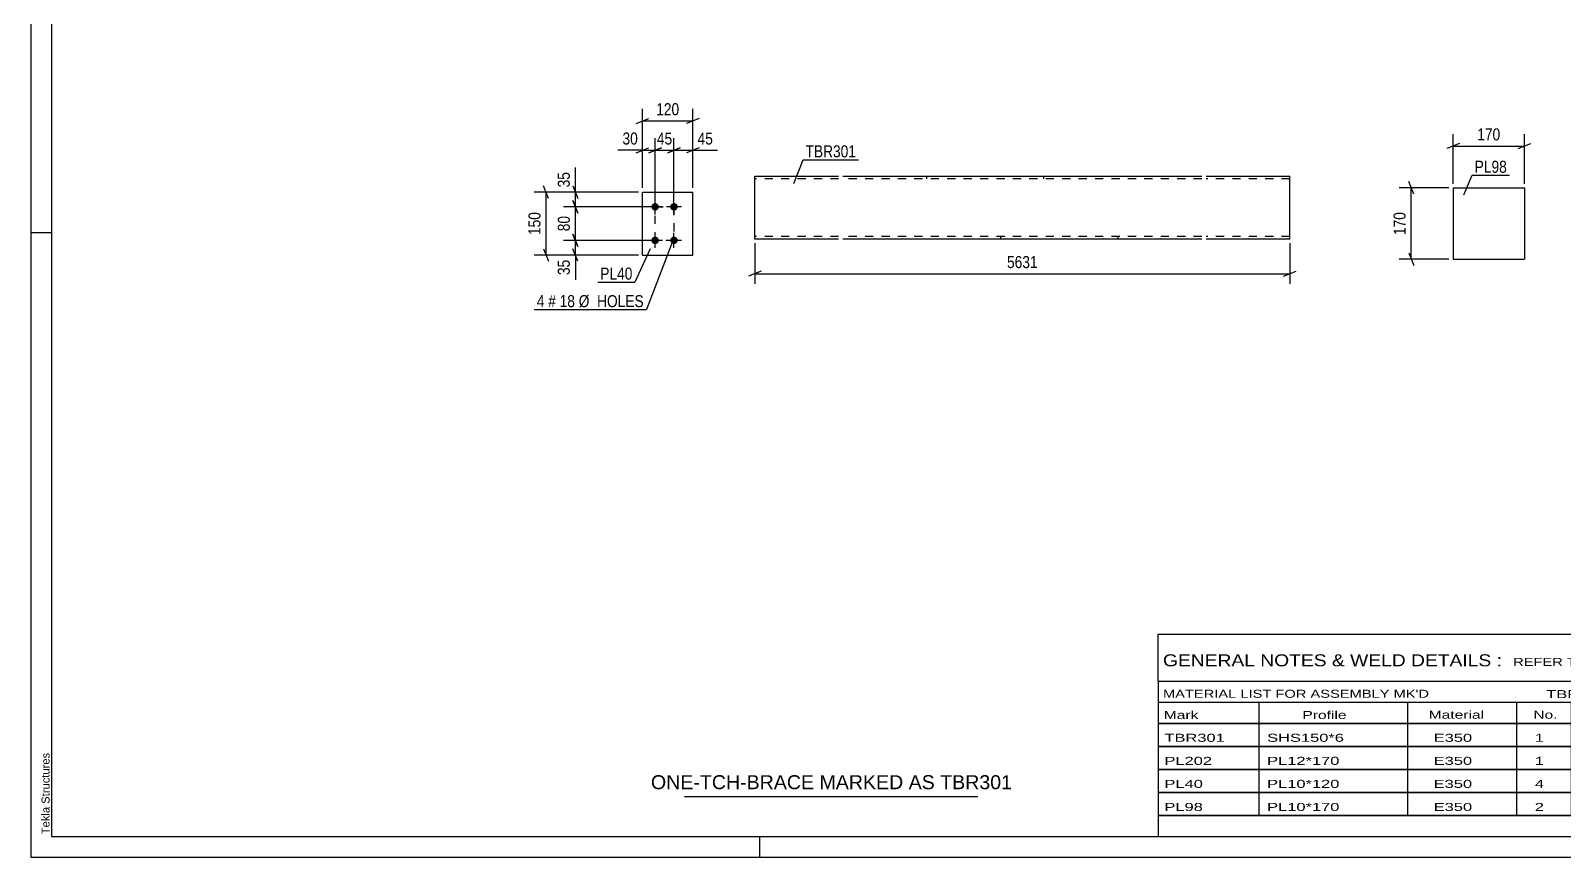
# Model space of a CAD drawing. Header units: millimetres. Extents: x 0 to 594, y 0 to 420.
# Drawn here: x 0 to 365.9, y 0 to 197.2 of the extents above; entities that cross this region are included whole.
import ezdxf

# ---------------------------------------------------------------- set-up
doc = ezdxf.new("R2010")
doc.units = ezdxf.units.MM
doc.linetypes.add('DXK_LINE_DOT2', pattern=[3.9198, 1.9599, -1.9599])
doc.styles.add('Arial', font='ARIAL.TTF', dxfattribs={"height": 0.2})
doc.styles.add('Arial Narrow', font='ARIALN.TTF', dxfattribs={"height": 0.2})

# ---------------------------------------------------------------- blocks, each defined once
blk = doc.blocks.new('Unknown-580609516-1130')
at = {"color": 5, "linetype": 'Continuous'}
for p, q in [((0, 420), (0, 0)), ((5, 415), (5, 5)), ((5, 149), (0, 149)), ((5, 5), (589, 5)), ((174, 0), (174, 5)), ((0, 0), (594, 0))]:
    blk.add_line(p, q, dxfattribs=at)
at = {"color": 174, "linetype": 'Continuous', "style": 'Arial'}
blk.add_text('Tekla Structures', height=1.9102, rotation=90, dxfattribs=at).set_placement((4.5, 5.5))
blk = doc.blocks.new('Part-580609516-2167 - 2161')
at = {"color": 2, "linetype": 'Continuous'}
for p, q in [((145.98, 143.67), (145.98, 158.67)), ((145.98, 158.67), (157.98, 158.67)), ((157.98, 143.67), (157.98, 158.67)), ((145.98, 143.67), (145.98, 143.67)), ((145.98, 143.67), (157.98, 143.67)), ((157.98, 143.67), (157.98, 143.67))]:
    blk.add_line(p, q, dxfattribs=at)
at = {"color": 7, "linetype": 'DXK_LINE_DOT2'}
for p, q in [((145.98, 158.67), (157.98, 158.67)), ((145.98, 143.67), (145.98, 143.67)), ((145.98, 143.67), (157.98, 143.67)), ((157.98, 143.67), (157.98, 143.67))]:
    blk.add_line(p, q, dxfattribs=at)
blk = doc.blocks.new('Bolt-580609516-2200 - 2161')
at = {"linetype": 'Continuous'}
for points in [[(148.98, 154.27), (148.8, 154.29), (148.62, 154.35), (148.46, 154.44), (148.32, 154.57), (148.2, 154.72), (148.13, 154.89), (148.09, 155.08), (148.09, 155.27), (148.13, 155.45), (148.2, 155.62), (148.32, 155.77), (148.46, 155.9), (148.62, 155.99), (148.8, 156.05), (148.98, 156.07), (149.17, 156.05), (149.35, 155.99), (149.51, 155.9), (149.65, 155.77), (149.76, 155.62), (149.84, 155.45), (149.88, 155.27), (149.88, 155.08), (149.84, 154.89), (149.76, 154.72), (149.65, 154.57), (149.51, 154.44), (149.35, 154.35), (149.17, 154.29)], [(153.48, 154.27), (153.3, 154.29), (153.12, 154.35), (152.96, 154.44), (152.82, 154.57), (152.7, 154.72), (152.63, 154.89), (152.59, 155.08), (152.59, 155.27), (152.63, 155.45), (152.7, 155.62), (152.82, 155.77), (152.96, 155.9), (153.12, 155.99), (153.3, 156.05), (153.48, 156.07), (153.67, 156.05), (153.85, 155.99), (154.01, 155.9), (154.15, 155.77), (154.26, 155.62), (154.34, 155.45), (154.38, 155.27), (154.38, 155.08), (154.34, 154.89), (154.26, 154.72), (154.15, 154.57), (154.01, 154.44), (153.85, 154.35), (153.67, 154.29)], [(148.98, 146.27), (148.8, 146.29), (148.62, 146.35), (148.46, 146.44), (148.32, 146.57), (148.2, 146.72), (148.13, 146.89), (148.09, 147.08), (148.09, 147.27), (148.13, 147.45), (148.2, 147.62), (148.32, 147.77), (148.46, 147.9), (148.62, 147.99), (148.8, 148.05), (148.98, 148.07), (149.17, 148.05), (149.35, 147.99), (149.51, 147.9), (149.65, 147.77), (149.76, 147.62), (149.84, 147.45), (149.88, 147.27), (149.88, 147.08), (149.84, 146.89), (149.76, 146.72), (149.65, 146.57), (149.51, 146.44), (149.35, 146.35), (149.17, 146.29)], [(153.48, 146.27), (153.3, 146.29), (153.12, 146.35), (152.96, 146.44), (152.82, 146.57), (152.7, 146.72), (152.63, 146.89), (152.59, 147.08), (152.59, 147.27), (152.63, 147.45), (152.7, 147.62), (152.82, 147.77), (152.96, 147.9), (153.12, 147.99), (153.3, 148.05), (153.48, 148.07), (153.67, 148.05), (153.85, 147.99), (154.01, 147.9), (154.15, 147.77), (154.26, 147.62), (154.34, 147.45), (154.38, 147.27), (154.38, 147.08), (154.34, 146.89), (154.26, 146.72), (154.15, 146.57), (154.01, 146.44), (153.85, 146.35), (153.67, 146.29)]]:
    blk.add_hatch(color=1, dxfattribs=at).paths.add_polyline_path(points)
at = {"color": 1, "linetype": 'Continuous'}
for p, q in [((150.78, 155.17), (147.18, 155.17)), ((148.98, 153.37), (148.98, 156.97)), ((155.28, 155.17), (151.68, 155.17)), ((153.48, 153.37), (153.48, 156.97)), ((150.78, 147.17), (147.18, 147.17)), ((148.98, 145.37), (148.98, 148.97)), ((155.28, 147.17), (151.68, 147.17)), ((153.48, 145.37), (153.48, 148.97))]:
    blk.add_line(p, q, dxfattribs=at)
blk = doc.blocks.new('Part-580609516-2404 - 2398')
at = {"color": 2, "linetype": 'Continuous'}
for p, q in [((339.38, 159.67), (339.38, 142.67)), ((339.38, 159.67), (356.38, 159.67)), ((356.38, 159.67), (356.38, 142.67)), ((339.38, 142.67), (356.38, 142.67))]:
    blk.add_line(p, q, dxfattribs=at)
blk = doc.blocks.new('Part-580609516-2436 - 2428')
at = {"color": 2, "linetype": 'Continuous'}
for p, q in [((172.76, 147.56), (172.76, 162.47)), ((172.76, 162.47), (192.76, 162.47)), ((193.76, 162.47), (279.42, 162.47)), ((280.42, 162.47), (300.42, 162.47)), ((300.42, 147.47), (300.42, 162.47)), ((172.76, 147.47), (172.76, 147.56)), ((192.76, 147.47), (172.76, 147.47)), ((279.42, 147.47), (193.76, 147.47)), ((300.42, 147.47), (280.42, 147.47))]:
    blk.add_line(p, q, dxfattribs=at)
at = {"color": 7, "linetype": 'DXK_LINE_DOT2'}
for p, q in [((192.76, 161.87), (172.76, 161.87)), ((279.42, 161.87), (193.76, 161.87)), ((213.76, 162.47), (213.76, 161.87)), ((241.68, 162.47), (241.68, 161.87)), ((300.42, 161.87), (280.42, 161.87)), ((172.76, 148.07), (172.76, 148.12)), ((192.76, 148.07), (172.76, 148.07)), ((279.42, 148.07), (193.76, 148.07)), ((231.5, 147.47), (231.5, 148.07)), ((231.5, 147.56), (231.5, 147.47)), ((259.42, 147.47), (259.42, 148.07)), ((259.42, 147.56), (259.42, 147.47)), ((300.42, 148.07), (280.42, 148.07)), ((300.42, 148.07), (300.42, 148.12))]:
    blk.add_line(p, q, dxfattribs=at)
blk = doc.blocks.new('Rectangle-580609516-2384 - 2161')
at = {"color": 1, "linetype": 'DXK_LINE_DOT2'}
blk.add_lwpolyline([(148.98, 155.17), (153.48, 155.17), (153.48, 147.17), (148.98, 147.17), (148.98, 155.17)], close=True, dxfattribs=at)
blk = doc.blocks.new('StraightDimension-580609516-2344 - 2161')
at = {"color": 7, "linetype": 'Continuous'}
for p, q in [((147.48, 168.07), (150.48, 169.27)), ((148.98, 156.17), (148.98, 171.52)), ((148.98, 168.67), (153.48, 168.67)), ((154.98, 169.27), (151.98, 168.07)), ((153.48, 156.17), (153.48, 171.52))]:
    blk.add_line(p, q, dxfattribs=at)
at = {"color": 0}
blk.add_wipeout([(153.66, 169.42), (153.66, 173.62), (148.81, 173.62), (148.81, 169.42)], dxfattribs=at)
at = {"color": 3, "style": 'Arial Narrow'}
blk.add_text('45', height=2.863, dxfattribs=at).set_placement((149.41, 170.02))
blk = doc.blocks.new('StraightDimension-580609516-2300 - 2161')
at = {"color": 7, "linetype": 'Continuous'}
for p, q in [((144.98, 158.67), (127.13, 158.67)), ((129.38, 160.17), (130.58, 157.17)), ((129.98, 155.17), (129.98, 158.67)), ((147.98, 155.17), (127.13, 155.17)), ((130.58, 153.67), (129.38, 156.67))]:
    blk.add_line(p, q, dxfattribs=at)
at = {"color": 0}
blk.add_wipeout([(129.23, 164.05), (125.03, 164.05), (125.03, 159.2), (129.23, 159.2)], dxfattribs=at)
at = {"color": 7, "linetype": 'Continuous'}
blk.add_line((129.98, 158.67), (129.98, 164.58), dxfattribs=at)
blk.add_line((129.98, 158.67), (129.98, 164.58), dxfattribs=at)
at = {"color": 3, "style": 'Arial Narrow'}
blk.add_text('35', height=2.863, rotation=90.0002, dxfattribs=at).set_placement((128.63, 159.8))
blk = doc.blocks.new('StraightDimension-580609516-2277 - 2161')
at = {"color": 7, "linetype": 'Continuous'}
for p, q in [((147.98, 147.17), (127.13, 147.17)), ((129.38, 148.67), (130.58, 145.67)), ((129.98, 143.67), (129.98, 147.17)), ((144.98, 143.67), (127.13, 143.67)), ((130.58, 142.17), (129.38, 145.17))]:
    blk.add_line(p, q, dxfattribs=at)
at = {"color": 0}
blk.add_wipeout([(129.23, 143.15), (125.03, 143.15), (125.03, 138.29), (129.23, 138.29)], dxfattribs=at)
at = {"color": 7, "linetype": 'Continuous'}
blk.add_line((129.98, 143.67), (129.98, 137.77), dxfattribs=at)
blk.add_line((129.98, 143.67), (129.98, 137.77), dxfattribs=at)
at = {"color": 3, "style": 'Arial Narrow'}
blk.add_text('35', height=2.863, rotation=90.0002, dxfattribs=at).set_placement((128.63, 138.89))
blk = doc.blocks.new('StraightDimension-580609516-2290 - 2161')
at = {"color": 7, "linetype": 'Continuous'}
for p, q in [((147.98, 155.17), (127.13, 155.17)), ((129.38, 156.67), (130.58, 153.67)), ((129.98, 147.17), (129.98, 155.17)), ((147.98, 147.17), (127.13, 147.17)), ((130.58, 145.67), (129.38, 148.67))]:
    blk.add_line(p, q, dxfattribs=at)
at = {"color": 0}
blk.add_wipeout([(129.23, 153.6), (125.03, 153.6), (125.03, 148.74), (129.23, 148.74)], dxfattribs=at)
at = {"color": 3, "style": 'Arial Narrow'}
blk.add_text('80', height=2.863, rotation=90.0002, dxfattribs=at).set_placement((128.63, 149.34))
blk = doc.blocks.new('StraightDimension-580609516-2314 - 2161')
at = {"color": 7, "linetype": 'Continuous'}
for p, q in [((144.98, 158.67), (120.13, 158.67)), ((123.58, 157.17), (122.38, 160.17)), ((122.98, 143.67), (122.98, 158.67)), ((144.98, 143.67), (120.13, 143.67)), ((122.38, 145.17), (123.58, 142.17))]:
    blk.add_line(p, q, dxfattribs=at)
at = {"color": 0}
blk.add_wipeout([(122.23, 154.51), (118.03, 154.51), (118.03, 147.83), (122.23, 147.83)], dxfattribs=at)
at = {"color": 3, "style": 'Arial Narrow'}
blk.add_text('150', height=2.863, rotation=90.0002, dxfattribs=at).set_placement((121.63, 148.43))
blk = doc.blocks.new('StraightDimension-580609516-2331 - 2161')
at = {"color": 7, "linetype": 'Continuous'}
for p, q in [((144.48, 168.07), (147.48, 169.27)), ((145.98, 159.67), (145.98, 171.52)), ((145.98, 168.67), (148.98, 168.67)), ((150.48, 169.27), (147.48, 168.07)), ((148.98, 156.17), (148.98, 171.52))]:
    blk.add_line(p, q, dxfattribs=at)
at = {"color": 0}
blk.add_wipeout([(145.46, 169.42), (145.46, 173.62), (140.6, 173.62), (140.6, 169.42)], dxfattribs=at)
at = {"color": 7, "linetype": 'Continuous'}
blk.add_line((145.98, 168.67), (140.08, 168.67), dxfattribs=at)
blk.add_line((145.98, 168.67), (140.08, 168.67), dxfattribs=at)
at = {"color": 3, "style": 'Arial Narrow'}
blk.add_text('30', height=2.863, dxfattribs=at).set_placement((141.2, 170.02))
blk = doc.blocks.new('StraightDimension-580609516-2354 - 2161')
at = {"color": 7, "linetype": 'Continuous'}
for p, q in [((151.98, 168.07), (154.98, 169.27)), ((153.48, 156.17), (153.48, 171.52)), ((153.48, 168.67), (157.98, 168.67)), ((159.48, 169.27), (156.48, 168.07)), ((157.98, 159.67), (157.98, 171.52))]:
    blk.add_line(p, q, dxfattribs=at)
at = {"color": 0}
blk.add_wipeout([(163.37, 169.42), (163.37, 173.62), (158.51, 173.62), (158.51, 169.42)], dxfattribs=at)
at = {"color": 7, "linetype": 'Continuous'}
blk.add_line((157.98, 168.67), (163.89, 168.67), dxfattribs=at)
blk.add_line((157.98, 168.67), (163.89, 168.67), dxfattribs=at)
at = {"color": 3, "style": 'Arial Narrow'}
blk.add_text('45', height=2.863, dxfattribs=at).set_placement((159.11, 170.02))
blk = doc.blocks.new('StraightDimension-580609516-2368 - 2161')
at = {"color": 7, "linetype": 'Continuous'}
for p, q in [((144.48, 175.07), (147.48, 176.27)), ((145.98, 159.67), (145.98, 178.52)), ((145.98, 175.67), (157.98, 175.67)), ((159.48, 176.27), (156.48, 175.07)), ((157.98, 159.67), (157.98, 178.52))]:
    blk.add_line(p, q, dxfattribs=at)
at = {"color": 0}
blk.add_wipeout([(155.33, 176.42), (155.33, 180.62), (148.64, 180.62), (148.64, 176.42)], dxfattribs=at)
at = {"color": 3, "style": 'Arial Narrow'}
blk.add_text('120', height=2.863, dxfattribs=at).set_placement((149.24, 177.02))
blk = doc.blocks.new('StraightDimension-580609516-2406 - 2398')
at = {"color": 7, "linetype": 'Continuous'}
for p, q in [((339.38, 160.67), (339.38, 172.52)), ((356.38, 160.67), (356.38, 172.52)), ((340.88, 170.27), (337.88, 169.07)), ((339.38, 169.67), (356.38, 169.67)), ((354.88, 169.07), (357.88, 170.27))]:
    blk.add_line(p, q, dxfattribs=at)
at = {"color": 0}
blk.add_wipeout([(351.23, 170.42), (351.23, 174.62), (344.54, 174.62), (344.54, 170.42)], dxfattribs=at)
at = {"color": 3, "style": 'Arial Narrow'}
blk.add_text('170', height=2.863, dxfattribs=at).set_placement((345.14, 171.02))
blk = doc.blocks.new('StraightDimension-580609516-2417 - 2398')
at = {"color": 7, "linetype": 'Continuous'}
for p, q in [((329.98, 158.17), (328.78, 161.17)), ((338.38, 159.67), (326.53, 159.67)), ((329.38, 142.67), (329.38, 159.67)), ((328.78, 144.17), (329.98, 141.17)), ((338.38, 142.67), (326.53, 142.67))]:
    blk.add_line(p, q, dxfattribs=at)
at = {"color": 0}
blk.add_wipeout([(328.63, 154.51), (324.43, 154.51), (324.43, 147.83), (328.63, 147.83)], dxfattribs=at)
at = {"color": 3, "style": 'Arial Narrow'}
blk.add_text('170', height=2.863, rotation=90.0002, dxfattribs=at).set_placement((328.03, 148.43))
blk = doc.blocks.new('StraightDimension-580609516-2441 - 2428')
at = {"color": 7, "linetype": 'Continuous'}
for p, q in [((172.76, 146.47), (172.76, 136.81)), ((300.42, 146.47), (300.42, 136.81)), ((174.26, 139.81), (171.26, 138.61)), ((172.76, 139.21), (300.42, 139.21)), ((298.92, 138.61), (301.92, 139.81))]:
    blk.add_line(p, q, dxfattribs=at)
at = {"color": 0}
blk.add_wipeout([(240.85, 139.96), (240.85, 144.16), (232.34, 144.16), (232.34, 139.96)], dxfattribs=at)
at = {"color": 3, "style": 'Arial Narrow'}
blk.add_text('5631', height=2.863, dxfattribs=at).set_placement((232.94, 140.56))
blk = doc.blocks.new('Unknown-580609516-4692')
at = {"color": 7, "linetype": 'Continuous'}
blk.add_line((156, 14.5), (226, 14.5), dxfattribs=at)
at = {"color": 7, "style": 'Arial'}
blk.add_text('ONE-TCH-BRACE MARKED AS TBR301', height=3.3428, dxfattribs=at).set_placement((147.99, 16.25))
blk = doc.blocks.new('Unknown-580609516-4691')
at = {"color": 7, "linetype": 'Continuous'}
for p, q in [((269, 53.25), (429, 53.25)), ((269, 42), (269, 53.25)), ((429, 53.25), (429, 42)), ((269, 42), (429, 42)), ((269, 42), (269, 37)), ((429, 42), (429, 37)), ((269, 37), (429, 37)), ((269, 37), (269, 32)), ((293, 37), (293, 32)), ((328.5, 37), (328.5, 32)), ((354.5, 37), (354.5, 32)), ((367.5, 37), (367.5, 32)), ((385, 37), (385, 32)), ((407, 37), (407, 32)), ((429, 37), (429, 32)), ((269, 32), (429, 32)), ((269, 31.95), (269, 26.55)), ((269, 31.95), (429, 31.95)), ((293, 32), (293, 26.5)), ((328.5, 32), (328.5, 26.5)), ((354.5, 32), (354.5, 26.5)), ((367.5, 32), (367.5, 26.5)), ((385, 32), (385, 26.5)), ((407, 32), (407, 26.5)), ((429, 31.95), (429, 26.55)), ((269, 26.55), (429, 26.55)), ((269, 26.45), (269, 21.05)), ((269, 26.45), (429, 26.45)), ((293, 26.5), (293, 21)), ((328.5, 26.5), (328.5, 21)), ((354.5, 26.5), (354.5, 21)), ((367.5, 26.5), (367.5, 21)), ((385, 26.5), (385, 21)), ((407, 26.5), (407, 21)), ((429, 26.45), (429, 21.05)), ((269, 21.05), (429, 21.05)), ((269, 20.95), (269, 15.55)), ((269, 20.95), (429, 20.95)), ((293, 21), (293, 15.5)), ((328.5, 21), (328.5, 15.5)), ((354.5, 21), (354.5, 15.5)), ((367.5, 21), (367.5, 15.5)), ((385, 21), (385, 15.5)), ((407, 21), (407, 15.5)), ((429, 20.95), (429, 15.55)), ((269, 15.55), (429, 15.55)), ((269, 15.45), (269, 10.05)), ((269, 15.45), (429, 15.45)), ((293, 15.5), (293, 10)), ((328.5, 15.5), (328.5, 10)), ((354.5, 15.5), (354.5, 10)), ((367.5, 15.5), (367.5, 10)), ((385, 15.5), (385, 10)), ((407, 15.5), (407, 10)), ((429, 15.45), (429, 10.05)), ((269, 10.05), (429, 10.05)), ((269, 10), (429, 10)), ((269, 10), (269, 5)), ((385, 10), (385, 5)), ((407, 10), (407, 5)), ((429, 10), (429, 5)), ((269, 5), (429, 5))]:
    blk.add_line(p, q, dxfattribs=at)
at = {"color": 7, "style": 'Arial Narrow'}
for s, height, width, p in [('GENERAL NOTES & WELD DETAILS :', 2.8633, 1.4, (270.15, 45.56)), ('REFER TYP DRAWING TYP-01', 1.9089, 1.6, (353.7, 45.66)), ("MATERIAL LIST FOR ASSEMBLY MK'D", 1.9089, 1.6, (270.15, 38.06)), ('TBR301', 1.909, 1.794707, (361.59, 37.97)), ('1', 1.91, 1.794707, (391.08, 38.06)), ('No. Required', 1.9089, 1.6, (400.41, 38.06)), ('Mark', 1.909, 1.7, (270.34, 33)), ('Profile', 1.909, 1.7, (303.41, 33)), ('Material', 1.909, 1.7, (333.54, 33.06)), ('No.', 1.909, 1.7, (358.5, 33.06)), ('Length', 1.909, 1.7, (369, 33.06)), ('Area', 1.909, 1.7, (391.5, 33.06)), ('Weight', 1.909, 1.7, (411, 33.06))]:
    blk.add_text(s, height=height, dxfattribs=dict(at, width=width)).set_placement(p)
at = {"color": 7, "linetype": 'Continuous', "style": 'Arial Narrow'}
for s, height, width, p in [('TBR301', 1.909, 1.794707, (270.5, 27.56)), ('SHS150*6', 1.909, 1.794707, (295, 27.56)), ('E350', 1.909, 1.794707, (334.74, 27.56)), ('1', 1.91, 1.794707, (358.86, 27.56)), ('5631', 1.909, 1.794707, (371.58, 27.56)), ('3.4', 1.909, 1.794707, (395.32, 27.56)), ('152.4', 1.909, 1.794707, (411.96, 27.56)), ('PL202', 1.909, 1.794707, (270.5, 22.06)), ('PL12*170', 1.909, 1.794707, (295, 22.06)), ('E350', 1.909, 1.794707, (334.74, 22.06)), ('1', 1.91, 1.794707, (358.86, 22.06)), ('706', 1.909, 1.794707, (373.77, 22.06)), ('0.3', 1.909, 1.794707, (395.32, 22.06)), ('11.3', 1.909, 1.794707, (414.14, 22.06)), ('PL40', 1.909, 1.794707, (270.5, 16.56)), ('PL10*120', 1.909, 1.794707, (295, 16.56)), ('E350', 1.909, 1.794707, (334.74, 16.56)), ('4', 1.91, 1.794707, (358.86, 16.56)), ('150', 1.909, 1.794707, (373.77, 16.56)), ('0.0', 1.909, 1.794707, (395.32, 16.56)), ('5.7', 1.909, 1.794707, (416.33, 16.56)), ('PL98', 1.909, 1.794707, (270.5, 11.06)), ('PL10*170', 1.909, 1.794707, (295, 11.06)), ('E350', 1.909, 1.794707, (334.74, 11.06)), ('2', 1.91, 1.794707, (358.86, 11.06)), ('170', 1.909, 1.794707, (373.77, 11.06)), ('0.1', 1.909, 1.794707, (395.32, 11.06)), ('4.5', 1.909, 1.794707, (416.33, 11.06)), ('Total', 1.909, 1.7, (371.33, 6.5)), ('3.9', 1.909, 1.794707, (394.83, 6.5)), ('173.9', 1.909, 1.794707, (411.96, 6.5))]:
    blk.add_text(s, height=height, dxfattribs=dict(at, width=width)).set_placement(p)
blk = doc.blocks.new('Mark-580609516-2163 - 2161')
at = {"color": 0}
blk.add_wipeout([(143.57, 137.81), (143.57, 140.81), (135.9, 140.81), (135.9, 137.81)], dxfattribs=at)
blk.add_wipeout([(143.57, 137.81), (143.57, 140.81), (135.9, 140.81), (135.9, 137.81)], dxfattribs=at)
at = {"color": 30, "linetype": 'Continuous'}
for p in [(147.83, 145.17), (135.3, 137.21)]:
    blk.add_line(p, (144.17, 137.21), dxfattribs=at)
at = {"color": 3, "style": 'Arial Narrow'}
blk.add_text('PL40', height=2.863, dxfattribs=at).set_placement((135.9, 137.81))
blk = doc.blocks.new('Mark-580609516-2196 - 2161')
at = {"color": 0}
blk.add_wipeout([(122.58, 131.24), (122.58, 134.24), (120.75, 134.24), (120.75, 131.24)], dxfattribs=at)
blk.add_wipeout([(122.58, 131.24), (122.58, 134.24), (120.75, 134.24), (120.75, 131.24)], dxfattribs=at)
blk.add_wipeout([(125.3, 131.24), (125.3, 134.24), (123.48, 134.24), (123.48, 131.24)], dxfattribs=at)
blk.add_wipeout([(125.3, 131.24), (125.3, 134.24), (123.48, 134.24), (123.48, 131.24)], dxfattribs=at)
at = {"color": 3, "style": 'Arial Narrow'}
blk.add_text('4', height=2.86, dxfattribs=at).set_placement((120.75, 131.24))
at = {"color": 0}
blk.add_wipeout([(129.86, 131.24), (129.86, 134.24), (126.2, 134.24), (126.2, 131.24)], dxfattribs=at)
blk.add_wipeout([(129.86, 131.24), (129.86, 134.24), (126.2, 134.24), (126.2, 131.24)], dxfattribs=at)
at = {"color": 3, "style": 'Arial Narrow'}
blk.add_text('#', height=2.86, dxfattribs=at).set_placement((123.48, 131.24))
at = {"color": 0}
blk.add_wipeout([(146.29, 131.24), (146.29, 134.24), (130.76, 134.24), (130.76, 131.24)], dxfattribs=at)
blk.add_wipeout([(146.29, 131.24), (146.29, 134.24), (130.76, 134.24), (130.76, 131.24)], dxfattribs=at)
at = {"color": 7, "linetype": 'Continuous'}
for p in [(153.32, 147.26), (120.15, 130.64)]:
    blk.add_line(p, (146.89, 130.64), dxfattribs=at)
at = {"color": 3, "style": 'Arial Narrow'}
for s, p in [('18', (126.2, 131.24)), ('Ø  HOLES', (130.76, 131.24))]:
    blk.add_text(s, height=2.863, dxfattribs=at).set_placement(p)
blk = doc.blocks.new('Mark-580609516-2400 - 2398')
at = {"color": 0}
blk.add_wipeout([(352.2, 163.29), (352.2, 166.29), (344.52, 166.29), (344.52, 163.29)], dxfattribs=at)
blk.add_wipeout([(352.2, 163.29), (352.2, 166.29), (344.52, 166.29), (344.52, 163.29)], dxfattribs=at)
at = {"color": 30, "linetype": 'Continuous'}
for p, q in [((341.96, 158.01), (343.92, 162.69)), ((343.92, 162.69), (352.8, 162.69))]:
    blk.add_line(p, q, dxfattribs=at)
at = {"color": 3, "style": 'Arial Narrow'}
blk.add_text('PL98', height=2.863, dxfattribs=at).set_placement((344.52, 163.29))
blk = doc.blocks.new('Mark-580609516-2432 - 2428')
at = {"color": 0}
blk.add_wipeout([(196.92, 166.97), (196.92, 169.97), (184.87, 169.97), (184.87, 166.97)], dxfattribs=at)
blk.add_wipeout([(196.92, 166.97), (196.92, 169.97), (184.87, 169.97), (184.87, 166.97)], dxfattribs=at)
at = {"color": 30, "linetype": 'Continuous'}
for p, q in [((182.04, 160.72), (184.27, 166.37)), ((184.27, 166.37), (197.52, 166.37))]:
    blk.add_line(p, q, dxfattribs=at)
at = {"color": 3, "style": 'Arial Narrow'}
blk.add_text('TBR301', height=2.863, dxfattribs=at).set_placement((184.87, 166.97))

msp = doc.modelspace()

# ---------------------------------------------------------------- block references
for name in ['Unknown-580609516-1130', 'Part-580609516-2436 - 2428', 'Part-580609516-2167 - 2161', 'Part-580609516-2404 - 2398', 'Bolt-580609516-2200 - 2161', 'Rectangle-580609516-2384 - 2161', 'Unknown-580609516-4691', 'Unknown-580609516-4692']:
    msp.add_blockref(name, (0, 0))

# ---------------------------------------------------------------- next in the draw order: block references
for name in ['StraightDimension-580609516-2344 - 2161', 'StraightDimension-580609516-2406 - 2398', 'Mark-580609516-2432 - 2428', 'StraightDimension-580609516-2277 - 2161', 'StraightDimension-580609516-2441 - 2428']:
    msp.add_blockref(name, (0, 0))

# ---------------------------------------------------------------- next in the draw order: block references
for name in ['Mark-580609516-2400 - 2398', 'StraightDimension-580609516-2300 - 2161', 'StraightDimension-580609516-2417 - 2398']:
    msp.add_blockref(name, (0, 0))

# ---------------------------------------------------------------- next in the draw order: block references
msp.add_blockref('StraightDimension-580609516-2290 - 2161', (0, 0))

# ---------------------------------------------------------------- next in the draw order: block references
msp.add_blockref('StraightDimension-580609516-2314 - 2161', (0, 0))

# ---------------------------------------------------------------- next in the draw order: block references
for name in ['StraightDimension-580609516-2331 - 2161', 'Mark-580609516-2163 - 2161']:
    msp.add_blockref(name, (0, 0))

# ---------------------------------------------------------------- next in the draw order: block references
for name in ['StraightDimension-580609516-2354 - 2161', 'Mark-580609516-2196 - 2161']:
    msp.add_blockref(name, (0, 0))

# ---------------------------------------------------------------- next in the draw order: block references
msp.add_blockref('StraightDimension-580609516-2368 - 2161', (0, 0))

doc.saveas('drawing.dxf')
